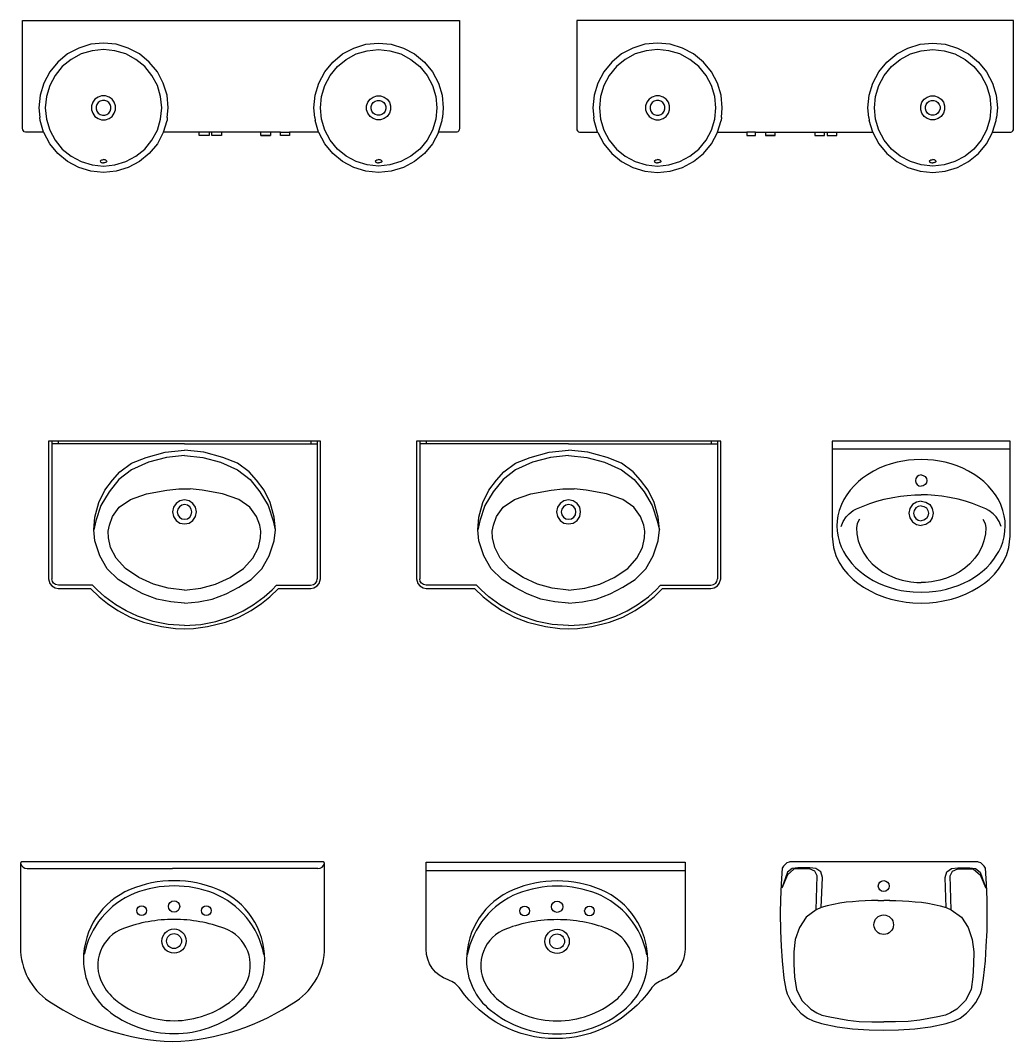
# Model space of a CAD drawing. Header units: millimetres. Extents: x 5135 to 18817, y 4023 to 17584.
# Drawn here: x 15540 to 18609, y 7918 to 11073 of the extents above; entities that cross this region are included whole.
import ezdxf

# ---------------------------------------------------------------- set-up
doc = ezdxf.new("R2010")
doc.units = ezdxf.units.MM
doc.layers.add('cad-block.com', color=250, linetype='Continuous')

# ---------------------------------------------------------------- blocks, each defined once
blk = doc.blocks.new('washbasin 71_top_cad-block.com')
at = {"color": 0}
for p, q in [((-501.5, -85.2), (-536.1, -103.7)), ((-464, -73.8), (-501.5, -85.2)), ((-460.1, -93.5), (-493.9, -103.7)), ((-425, -70), (-464, -73.8)), ((-425, -90), (-460.1, -93.5)), ((-386, -73.8), (-425, -70)), ((-389.9, -93.5), (-425, -90)), ((-356.1, -103.7), (-389.9, -93.5)), ((-348.5, -85.2), (-386, -73.8)), ((-313.9, -103.7), (-348.5, -85.2)), ((313.9, -103.7), (348.5, -85.2)), ((348.5, -85.2), (386, -73.8)), ((356.1, -103.7), (389.9, -93.5)), ((386, -73.8), (425, -70)), ((389.9, -93.5), (425, -90)), ((425, -70), (464, -73.8)), ((425, -90), (460.1, -93.5)), ((460.1, -93.5), (493.9, -103.7)), ((464, -73.8), (501.5, -85.2)), ((501.5, -85.2), (536.1, -103.7)), ((-536.1, -103.7), (-566.4, -128.6)), ((-525, -120.3), (-552.3, -142.7)), ((-493.9, -103.7), (-525, -120.3)), ((-325, -120.3), (-356.1, -103.7)), ((-297.7, -142.7), (-325, -120.3)), ((-283.6, -128.6), (-313.9, -103.7)), ((283.6, -128.6), (313.9, -103.7)), ((297.7, -142.7), (325, -120.3)), ((325, -120.3), (356.1, -103.7)), ((493.9, -103.7), (525, -120.3)), ((525, -120.3), (552.3, -142.7)), ((536.1, -103.7), (566.4, -128.6)), ((-566.4, -128.6), (-591.3, -158.9)), ((-552.3, -142.7), (-574.7, -170)), ((-275.3, -170), (-297.7, -142.7)), ((-258.7, -158.9), (-283.6, -128.6)), ((258.7, -158.9), (283.6, -128.6)), ((275.3, -170), (297.7, -142.7)), ((552.3, -142.7), (574.7, -170)), ((566.4, -128.6), (591.3, -158.9)), ((-591.3, -158.9), (-609.8, -193.5)), ((-574.7, -170), (-591.3, -201.1)), ((-258.7, -201.1), (-275.3, -170)), ((-240.2, -193.5), (-258.7, -158.9)), ((240.2, -193.5), (258.7, -158.9)), ((258.7, -201.1), (275.3, -170)), ((574.7, -170), (591.3, -201.1)), ((591.3, -158.9), (609.8, -193.5)), ((-609.8, -193.5), (-621.2, -231)), ((-591.3, -201.1), (-601.5, -234.9)), ((-248.5, -234.9), (-258.7, -201.1)), ((-228.8, -231), (-240.2, -193.5)), ((228.8, -231), (240.2, -193.5)), ((248.5, -234.9), (258.7, -201.1)), ((591.3, -201.1), (601.5, -234.9)), ((609.8, -193.5), (621.2, -231)), ((-621.2, -231), (-625, -270)), ((-601.5, -234.9), (-605, -270)), ((-451.5, -243.5), (-458.4, -253)), ((-442, -236.6), (-451.5, -243.5)), ((-430.9, -233), (-442, -236.6)), ((-435.4, -249.5), (-441.3, -253.7)), ((-428.6, -247.3), (-435.4, -249.5)), ((-419.1, -233), (-430.9, -233)), ((-421.4, -247.3), (-428.6, -247.3)), ((-414.6, -249.5), (-421.4, -247.3)), ((-408, -236.6), (-419.1, -233)), ((-408.7, -253.7), (-414.6, -249.5)), ((-398.5, -243.5), (-408, -236.6)), ((-391.6, -253), (-398.5, -243.5)), ((-245, -270), (-248.5, -234.9)), ((-225, -270), (-228.8, -231)), ((225, -270), (228.8, -231)), ((245, -270), (248.5, -234.9)), ((391.6, -253), (398.5, -243.5)), ((398.5, -243.5), (408, -236.6)), ((408, -236.6), (419.1, -233)), ((408.7, -253.7), (414.6, -249.5)), ((414.6, -249.5), (421.4, -247.3)), ((419.1, -233), (430.9, -233)), ((421.4, -247.3), (428.6, -247.3)), ((428.6, -247.3), (435.4, -249.5)), ((430.9, -233), (442, -236.6)), ((435.4, -249.5), (441.3, -253.7)), ((442, -236.6), (451.5, -243.5)), ((451.5, -243.5), (458.4, -253)), ((601.5, -234.9), (605, -270)), ((621.2, -231), (625, -270)), ((-625, -270), (-622, -300)), ((-605, -270), (-601.5, -305.1)), ((-458.4, -253), (-462, -264.1)), ((-462, -264.1), (-462, -275.9)), ((-462, -275.9), (-458.4, -287)), ((-445.5, -259.6), (-447.7, -266.4)), ((-447.7, -266.4), (-447.7, -273.6)), ((-447.7, -273.6), (-445.5, -280.4)), ((-441.3, -253.7), (-445.5, -259.6)), ((-445.5, -280.4), (-441.3, -286.3)), ((-404.5, -259.6), (-408.7, -253.7)), ((-408.7, -286.3), (-404.5, -280.4)), ((-402.3, -266.4), (-404.5, -259.6)), ((-404.5, -280.4), (-402.3, -273.6)), ((-402.3, -273.6), (-402.3, -266.4)), ((-388, -264.1), (-391.6, -253)), ((-391.6, -287), (-388, -275.9)), ((-388, -275.9), (-388, -264.1)), ((-248.5, -305.1), (-245, -270)), ((-228, -300), (-225, -270)), ((228, -300), (225, -270)), ((248.5, -305.1), (245, -270)), ((388, -264.1), (391.6, -253)), ((388, -275.9), (388, -264.1)), ((391.6, -287), (388, -275.9)), ((402.3, -266.4), (404.5, -259.6)), ((402.3, -273.6), (402.3, -266.4)), ((404.5, -280.4), (402.3, -273.6)), ((404.5, -259.6), (408.7, -253.7)), ((408.7, -286.3), (404.5, -280.4)), ((441.3, -253.7), (445.5, -259.6)), ((445.5, -280.4), (441.3, -286.3)), ((445.5, -259.6), (447.7, -266.4)), ((447.7, -273.6), (445.5, -280.4)), ((447.7, -266.4), (447.7, -273.6)), ((458.4, -253), (462, -264.1)), ((462, -275.9), (458.4, -287)), ((462, -264.1), (462, -275.9)), ((605, -270), (601.5, -305.1)), ((625, -270), (622, -300)), ((-621.2, -309), (-622, -300)), ((-610.2, -345), (-621.2, -309)), ((-601.5, -305.1), (-591.3, -338.9)), ((-458.4, -287), (-451.5, -296.5)), ((-451.5, -296.5), (-442, -303.4)), ((-442, -303.4), (-430.9, -307)), ((-441.3, -286.3), (-435.4, -290.5)), ((-435.4, -290.5), (-428.6, -292.7)), ((-430.9, -307), (-419.1, -307)), ((-428.6, -292.7), (-421.4, -292.7)), ((-421.4, -292.7), (-414.6, -290.5)), ((-419.1, -307), (-408, -303.4)), ((-414.6, -290.5), (-408.7, -286.3)), ((-408, -303.4), (-398.5, -296.5)), ((-398.5, -296.5), (-391.6, -287)), ((-258.7, -338.9), (-248.5, -305.1)), ((-239.8, -345), (-228.8, -309)), ((-228, -300), (-228.8, -309)), ((228, -300), (228.8, -309)), ((239.8, -345), (228.8, -309)), ((258.7, -338.9), (248.5, -305.1)), ((398.5, -296.5), (391.6, -287)), ((408, -303.4), (398.5, -296.5)), ((419.1, -307), (408, -303.4)), ((414.6, -290.5), (408.7, -286.3)), ((421.4, -292.7), (414.6, -290.5)), ((430.9, -307), (419.1, -307)), ((428.6, -292.7), (421.4, -292.7)), ((435.4, -290.5), (428.6, -292.7)), ((442, -303.4), (430.9, -307)), ((441.3, -286.3), (435.4, -290.5)), ((451.5, -296.5), (442, -303.4)), ((458.4, -287), (451.5, -296.5)), ((601.5, -305.1), (591.3, -338.9)), ((610.2, -345), (621.2, -309)), ((621.2, -309), (622, -300)), ((-591.3, -338.9), (-574.7, -370)), ((-275.3, -370), (-258.7, -338.9)), ((-99, -345), (-129, -345)), ((-60.4, -345), (-90.4, -345)), ((91.4, -345), (61.4, -345)), ((122.2, -345), (149.7, -345)), ((275.3, -370), (258.7, -338.9)), ((591.3, -338.9), (574.7, -370)), ((-574.7, -370), (-552.3, -397.3)), ((-297.7, -397.3), (-275.3, -370)), ((61.4, -356), (91.4, -356)), ((297.7, -397.3), (275.3, -370)), ((574.7, -370), (552.3, -397.3)), ((-552.3, -397.3), (-525, -419.7)), ((-325, -419.7), (-297.7, -397.3)), ((325, -419.7), (297.7, -397.3)), ((552.3, -397.3), (525, -419.7)), ((-525, -419.7), (-493.9, -436.3)), ((-493.9, -436.3), (-460.1, -446.5)), ((-435, -435), (-434.6, -433.5)), ((-435, -435), (-434.6, -436.5)), ((-434.6, -433.5), (-433.5, -432.4)), ((-434.6, -436.5), (-433.5, -437.6)), ((-433.5, -432.4), (-432, -431.5)), ((-433.5, -437.6), (-432, -438.5)), ((-432, -431.5), (-430.3, -430.8)), ((-432, -438.5), (-430.3, -439.2)), ((-430.3, -430.8), (-428.1, -430.2)), ((-430.3, -439.2), (-428.1, -439.8)), ((-428.1, -430.2), (-425, -430)), ((-428.1, -439.8), (-425, -440)), ((-421.9, -430.2), (-425, -430)), ((-421.9, -439.8), (-425, -440)), ((-419.7, -430.8), (-421.9, -430.2)), ((-419.7, -439.2), (-421.9, -439.8)), ((-418, -431.5), (-419.7, -430.8)), ((-418, -438.5), (-419.7, -439.2)), ((-416.5, -432.4), (-418, -431.5)), ((-416.5, -437.6), (-418, -438.5)), ((-415.4, -433.5), (-416.5, -432.4)), ((-415.4, -436.5), (-416.5, -437.6)), ((-415, -435), (-415.4, -433.5)), ((-415, -435), (-415.4, -436.5)), ((-389.9, -446.5), (-356.1, -436.3)), ((-356.1, -436.3), (-325, -419.7)), ((356.1, -436.3), (325, -419.7)), ((389.9, -446.5), (356.1, -436.3)), ((415, -435), (415.4, -433.5)), ((415, -435), (415.4, -436.5)), ((415.4, -433.5), (416.5, -432.4)), ((415.4, -436.5), (416.5, -437.6)), ((416.5, -432.4), (418, -431.5)), ((416.5, -437.6), (418, -438.5)), ((418, -431.5), (419.7, -430.8)), ((418, -438.5), (419.7, -439.2)), ((419.7, -430.8), (421.9, -430.2)), ((419.7, -439.2), (421.9, -439.8)), ((421.9, -430.2), (425, -430)), ((421.9, -439.8), (425, -440)), ((428.1, -430.2), (425, -430)), ((428.1, -439.8), (425, -440)), ((430.3, -430.8), (428.1, -430.2)), ((430.3, -439.2), (428.1, -439.8)), ((432, -431.5), (430.3, -430.8)), ((432, -438.5), (430.3, -439.2)), ((433.5, -432.4), (432, -431.5)), ((433.5, -437.6), (432, -438.5)), ((434.6, -433.5), (433.5, -432.4)), ((434.6, -436.5), (433.5, -437.6)), ((435, -435), (434.6, -433.5)), ((435, -435), (434.6, -436.5)), ((493.9, -436.3), (460.1, -446.5)), ((525, -419.7), (493.9, -436.3)), ((-460.1, -446.5), (-425, -450)), ((-425, -450), (-389.9, -446.5)), ((425, -450), (389.9, -446.5)), ((460.1, -446.5), (425, -450))]:
    blk.add_line(p, q, dxfattribs=at)
blk.add_lwpolyline([(122.2, -356), (122.2, -345), (91.4, -345), (91.4, -356), (61.4, -356), (61.4, -345), (-60.4, -345), (-60.4, -356), (-90.4, -356), (-90.4, -345), (-99, -345), (-99, -356), (-129, -356), (-129, -345), (-239.8, -345), (-240.2, -346.5), (-258.7, -381.1), (-283.6, -411.4), (-313.9, -436.3), (-348.5, -454.8), (-386, -466.2), (-425, -470), (-464, -466.2), (-501.5, -454.8), (-536.1, -436.3), (-566.4, -411.4), (-591.3, -381.1), (-609.8, -346.5), (-610.2, -345), (-666.4, -345), (-669.7, -344.1), (-672.5, -341.5), (-674.4, -337.6), (-675, -333), (-675, 0), (0, 0), (675, 0), (675, -333), (674.4, -337.6), (672.5, -341.5), (669.7, -344.1), (666.4, -345), (610.2, -345), (609.8, -346.5), (591.3, -381.1), (566.4, -411.4), (536.1, -436.3), (501.5, -454.8), (464, -466.2), (425, -470), (386, -466.2), (348.5, -454.8), (313.9, -436.3), (283.6, -411.4), (258.7, -381.1), (240.2, -346.5), (239.8, -345), (149.7, -345), (149.7, -356)], close=True, dxfattribs=at)
blk = doc.blocks.new('washbasin 72_top_cad-block.com')
at = {"color": 0}
for p, q in [((-501.5, -85.2), (-536.1, -103.7)), ((-464, -73.8), (-501.5, -85.2)), ((-460.1, -93.5), (-493.9, -103.7)), ((-425, -70), (-464, -73.8)), ((-425, -90), (-460.1, -93.5)), ((-386, -73.8), (-425, -70)), ((-389.9, -93.5), (-425, -90)), ((-356.1, -103.7), (-389.9, -93.5)), ((-348.5, -85.2), (-386, -73.8)), ((-313.9, -103.7), (-348.5, -85.2)), ((313.9, -103.7), (348.5, -85.2)), ((348.5, -85.2), (386, -73.8)), ((356.1, -103.7), (389.9, -93.5)), ((386, -73.8), (425, -70)), ((389.9, -93.5), (425, -90)), ((425, -70), (464, -73.8)), ((425, -90), (460.1, -93.5)), ((460.1, -93.5), (493.9, -103.7)), ((464, -73.8), (501.5, -85.2)), ((501.5, -85.2), (536.1, -103.7)), ((-536.1, -103.7), (-566.4, -128.6)), ((-525, -120.3), (-552.3, -142.7)), ((-493.9, -103.7), (-525, -120.3)), ((-325, -120.3), (-356.1, -103.7)), ((-297.7, -142.7), (-325, -120.3)), ((-283.6, -128.6), (-313.9, -103.7)), ((283.6, -128.6), (313.9, -103.7)), ((297.7, -142.7), (325, -120.3)), ((325, -120.3), (356.1, -103.7)), ((493.9, -103.7), (525, -120.3)), ((525, -120.3), (552.3, -142.7)), ((536.1, -103.7), (566.4, -128.6)), ((-566.4, -128.6), (-591.3, -158.9)), ((-552.3, -142.7), (-574.7, -170)), ((-275.3, -170), (-297.7, -142.7)), ((-258.7, -158.9), (-283.6, -128.6)), ((258.7, -158.9), (283.6, -128.6)), ((275.3, -170), (297.7, -142.7)), ((552.3, -142.7), (574.7, -170)), ((566.4, -128.6), (591.3, -158.9)), ((-591.3, -158.9), (-609.8, -193.5)), ((-574.7, -170), (-591.3, -201.1)), ((-258.7, -201.1), (-275.3, -170)), ((-240.2, -193.5), (-258.7, -158.9)), ((240.2, -193.5), (258.7, -158.9)), ((258.7, -201.1), (275.3, -170)), ((574.7, -170), (591.3, -201.1)), ((591.3, -158.9), (609.8, -193.5)), ((-609.8, -193.5), (-621.2, -231)), ((-591.3, -201.1), (-601.5, -234.9)), ((-248.5, -234.9), (-258.7, -201.1)), ((-228.8, -231), (-240.2, -193.5)), ((228.8, -231), (240.2, -193.5)), ((248.5, -234.9), (258.7, -201.1)), ((591.3, -201.1), (601.5, -234.9)), ((609.8, -193.5), (621.2, -231)), ((-621.2, -231), (-625, -270)), ((-601.5, -234.9), (-605, -270)), ((-451.5, -243.5), (-458.4, -253)), ((-442, -236.6), (-451.5, -243.5)), ((-430.9, -233), (-442, -236.6)), ((-435.4, -249.5), (-441.3, -253.7)), ((-428.6, -247.3), (-435.4, -249.5)), ((-419.1, -233), (-430.9, -233)), ((-421.4, -247.3), (-428.6, -247.3)), ((-414.6, -249.5), (-421.4, -247.3)), ((-408, -236.6), (-419.1, -233)), ((-408.7, -253.7), (-414.6, -249.5)), ((-398.5, -243.5), (-408, -236.6)), ((-391.6, -253), (-398.5, -243.5)), ((-245, -270), (-248.5, -234.9)), ((-225, -270), (-228.8, -231)), ((225, -270), (228.8, -231)), ((245, -270), (248.5, -234.9)), ((391.6, -253), (398.5, -243.5)), ((398.5, -243.5), (408, -236.6)), ((408, -236.6), (419.1, -233)), ((408.7, -253.7), (414.6, -249.5)), ((414.6, -249.5), (421.4, -247.3)), ((419.1, -233), (430.9, -233)), ((421.4, -247.3), (428.6, -247.3)), ((428.6, -247.3), (435.4, -249.5)), ((430.9, -233), (442, -236.6)), ((435.4, -249.5), (441.3, -253.7)), ((442, -236.6), (451.5, -243.5)), ((451.5, -243.5), (458.4, -253)), ((601.5, -234.9), (605, -270)), ((621.2, -231), (625, -270)), ((-625, -270), (-622, -300)), ((-605, -270), (-601.5, -305.1)), ((-458.4, -253), (-462, -264.1)), ((-462, -264.1), (-462, -275.9)), ((-462, -275.9), (-458.4, -287)), ((-445.5, -259.6), (-447.7, -266.4)), ((-447.7, -266.4), (-447.7, -273.6)), ((-447.7, -273.6), (-445.5, -280.4)), ((-441.3, -253.7), (-445.5, -259.6)), ((-445.5, -280.4), (-441.3, -286.3)), ((-404.5, -259.6), (-408.7, -253.7)), ((-408.7, -286.3), (-404.5, -280.4)), ((-402.3, -266.4), (-404.5, -259.6)), ((-404.5, -280.4), (-402.3, -273.6)), ((-402.3, -273.6), (-402.3, -266.4)), ((-388, -264.1), (-391.6, -253)), ((-391.6, -287), (-388, -275.9)), ((-388, -275.9), (-388, -264.1)), ((-248.5, -305.1), (-245, -270)), ((-228, -300), (-225, -270)), ((228, -300), (225, -270)), ((248.5, -305.1), (245, -270)), ((388, -264.1), (391.6, -253)), ((388, -275.9), (388, -264.1)), ((391.6, -287), (388, -275.9)), ((402.3, -266.4), (404.5, -259.6)), ((402.3, -273.6), (402.3, -266.4)), ((404.5, -280.4), (402.3, -273.6)), ((404.5, -259.6), (408.7, -253.7)), ((408.7, -286.3), (404.5, -280.4)), ((441.3, -253.7), (445.5, -259.6)), ((445.5, -280.4), (441.3, -286.3)), ((445.5, -259.6), (447.7, -266.4)), ((447.7, -273.6), (445.5, -280.4)), ((447.7, -266.4), (447.7, -273.6)), ((458.4, -253), (462, -264.1)), ((462, -275.9), (458.4, -287)), ((462, -264.1), (462, -275.9)), ((605, -270), (601.5, -305.1)), ((625, -270), (622, -300)), ((-621.2, -309), (-622, -300)), ((-610.2, -345), (-621.2, -309)), ((-601.5, -305.1), (-591.3, -338.9)), ((-458.4, -287), (-451.5, -296.5)), ((-451.5, -296.5), (-442, -303.4)), ((-442, -303.4), (-430.9, -307)), ((-441.3, -286.3), (-435.4, -290.5)), ((-435.4, -290.5), (-428.6, -292.7)), ((-430.9, -307), (-419.1, -307)), ((-428.6, -292.7), (-421.4, -292.7)), ((-421.4, -292.7), (-414.6, -290.5)), ((-419.1, -307), (-408, -303.4)), ((-414.6, -290.5), (-408.7, -286.3)), ((-408, -303.4), (-398.5, -296.5)), ((-398.5, -296.5), (-391.6, -287)), ((-258.7, -338.9), (-248.5, -305.1)), ((-239.8, -345), (-228.8, -309)), ((-228, -300), (-228.8, -309)), ((228, -300), (228.8, -309)), ((239.8, -345), (228.8, -309)), ((258.7, -338.9), (248.5, -305.1)), ((398.5, -296.5), (391.6, -287)), ((408, -303.4), (398.5, -296.5)), ((419.1, -307), (408, -303.4)), ((414.6, -290.5), (408.7, -286.3)), ((421.4, -292.7), (414.6, -290.5)), ((430.9, -307), (419.1, -307)), ((428.6, -292.7), (421.4, -292.7)), ((435.4, -290.5), (428.6, -292.7)), ((442, -303.4), (430.9, -307)), ((441.3, -286.3), (435.4, -290.5)), ((451.5, -296.5), (442, -303.4)), ((458.4, -287), (451.5, -296.5)), ((601.5, -305.1), (591.3, -338.9)), ((610.2, -345), (621.2, -309)), ((621.2, -309), (622, -300)), ((-591.3, -338.9), (-574.7, -370)), ((-275.3, -370), (-258.7, -338.9)), ((-122.2, -345), (-149.7, -345)), ((-91.4, -345), (-61.4, -345)), ((60.4, -345), (90.4, -345)), ((99, -345), (129, -345)), ((275.3, -370), (258.7, -338.9)), ((591.3, -338.9), (574.7, -370)), ((-574.7, -370), (-552.3, -397.3)), ((-297.7, -397.3), (-275.3, -370)), ((-61.4, -356), (-91.4, -356)), ((297.7, -397.3), (275.3, -370)), ((574.7, -370), (552.3, -397.3)), ((-552.3, -397.3), (-525, -419.7)), ((-325, -419.7), (-297.7, -397.3)), ((325, -419.7), (297.7, -397.3)), ((552.3, -397.3), (525, -419.7)), ((-525, -419.7), (-493.9, -436.3)), ((-493.9, -436.3), (-460.1, -446.5)), ((-435, -435), (-434.6, -433.5)), ((-435, -435), (-434.6, -436.5)), ((-434.6, -433.5), (-433.5, -432.4)), ((-434.6, -436.5), (-433.5, -437.6)), ((-433.5, -432.4), (-432, -431.5)), ((-433.5, -437.6), (-432, -438.5)), ((-432, -431.5), (-430.3, -430.8)), ((-432, -438.5), (-430.3, -439.2)), ((-430.3, -430.8), (-428.1, -430.2)), ((-430.3, -439.2), (-428.1, -439.8)), ((-428.1, -430.2), (-425, -430)), ((-428.1, -439.8), (-425, -440)), ((-421.9, -430.2), (-425, -430)), ((-421.9, -439.8), (-425, -440)), ((-419.7, -430.8), (-421.9, -430.2)), ((-419.7, -439.2), (-421.9, -439.8)), ((-418, -431.5), (-419.7, -430.8)), ((-418, -438.5), (-419.7, -439.2)), ((-416.5, -432.4), (-418, -431.5)), ((-416.5, -437.6), (-418, -438.5)), ((-415.4, -433.5), (-416.5, -432.4)), ((-415.4, -436.5), (-416.5, -437.6)), ((-415, -435), (-415.4, -433.5)), ((-415, -435), (-415.4, -436.5)), ((-389.9, -446.5), (-356.1, -436.3)), ((-356.1, -436.3), (-325, -419.7)), ((356.1, -436.3), (325, -419.7)), ((389.9, -446.5), (356.1, -436.3)), ((415, -435), (415.4, -433.5)), ((415, -435), (415.4, -436.5)), ((415.4, -433.5), (416.5, -432.4)), ((415.4, -436.5), (416.5, -437.6)), ((416.5, -432.4), (418, -431.5)), ((416.5, -437.6), (418, -438.5)), ((418, -431.5), (419.7, -430.8)), ((418, -438.5), (419.7, -439.2)), ((419.7, -430.8), (421.9, -430.2)), ((419.7, -439.2), (421.9, -439.8)), ((421.9, -430.2), (425, -430)), ((421.9, -439.8), (425, -440)), ((428.1, -430.2), (425, -430)), ((428.1, -439.8), (425, -440)), ((430.3, -430.8), (428.1, -430.2)), ((430.3, -439.2), (428.1, -439.8)), ((432, -431.5), (430.3, -430.8)), ((432, -438.5), (430.3, -439.2)), ((433.5, -432.4), (432, -431.5)), ((433.5, -437.6), (432, -438.5)), ((434.6, -433.5), (433.5, -432.4)), ((434.6, -436.5), (433.5, -437.6)), ((435, -435), (434.6, -433.5)), ((435, -435), (434.6, -436.5)), ((493.9, -436.3), (460.1, -446.5)), ((525, -419.7), (493.9, -436.3)), ((-460.1, -446.5), (-425, -450)), ((-425, -450), (-389.9, -446.5)), ((425, -450), (389.9, -446.5)), ((460.1, -446.5), (425, -450))]:
    blk.add_line(p, q, dxfattribs=at)
blk.add_lwpolyline([(-122.2, -356), (-122.2, -345), (-91.4, -345), (-91.4, -356), (-61.4, -356), (-61.4, -345), (60.4, -345), (60.4, -356), (90.4, -356), (90.4, -345), (99, -345), (99, -356), (129, -356), (129, -345), (239.8, -345), (240.2, -346.5), (258.7, -381.1), (283.6, -411.4), (313.9, -436.3), (348.5, -454.8), (386, -466.2), (425, -470), (464, -466.2), (501.5, -454.8), (536.1, -436.3), (566.4, -411.4), (591.3, -381.1), (609.8, -346.5), (610.2, -345), (666.4, -345), (669.7, -344.1), (672.5, -341.5), (674.4, -337.6), (675, -333), (675, 0), (0, 0), (-675, 0), (-675, -333), (-674.4, -337.6), (-672.5, -341.5), (-669.7, -344.1), (-666.4, -345), (-610.2, -345), (-609.8, -346.5), (-591.3, -381.1), (-566.4, -411.4), (-536.1, -436.3), (-501.5, -454.8), (-464, -466.2), (-425, -470), (-386, -466.2), (-348.5, -454.8), (-313.9, -436.3), (-283.6, -411.4), (-258.7, -381.1), (-240.2, -346.5), (-239.8, -345), (-149.7, -345), (-149.7, -356)], close=True, dxfattribs=at)
blk = doc.blocks.new('washbasin 82_top_cad-block.com')
at = {"color": 0}
for p, q in [((-410, 0.1), (-410, -425.5)), ((-390.1, 0), (-390.1, -8.4)), ((390.1, 0), (390.1, -8.4)), ((410, 0.1), (410, -425.5)), ((0, -8.4), (-410, -8.4)), ((-59.9, -33.7), (0, -27.7)), ((0, -8.4), (410, -8.4)), ((59.9, -33.7), (0, -27.7)), ((-163.6, -68), (-118.9, -49.9)), ((-118.9, -49.9), (-59.9, -33.7)), ((-56.1, -50.8), (-111.3, -65.1)), ((0, -43.7), (-56.1, -50.8)), ((0, -43.7), (56.1, -50.8)), ((56.1, -50.8), (111.3, -65.1)), ((118.9, -49.9), (59.9, -33.7)), ((163.6, -68), (118.9, -49.9)), ((-163.6, -88), (-202.6, -118.5)), ((-199.8, -94.7), (-163.6, -68)), ((-111.3, -65.1), (-163.6, -88)), ((111.3, -65.1), (163.6, -88)), ((199.8, -94.7), (163.6, -68)), ((163.6, -88), (202.6, -118.5)), ((-246.4, -150.9), (-222.6, -120.4)), ((-202.6, -118.5), (-233.1, -156.6)), ((-222.6, -120.4), (-199.8, -94.7)), ((222.6, -120.4), (199.8, -94.7)), ((202.6, -118.5), (233.1, -156.6)), ((246.4, -150.9), (222.6, -120.4)), ((-264.5, -189.9), (-246.4, -150.9)), ((-233.1, -156.6), (-258.8, -198.5)), ((-117, -162.3), (-54.2, -150.9)), ((-54.2, -150.9), (-17.8, -147.3)), ((-17.8, -147.3), (17.8, -147.3)), ((54.2, -150.9), (17.8, -147.3)), ((117, -162.3), (54.2, -150.9)), ((233.1, -156.6), (258.8, -198.5)), ((264.5, -189.9), (246.4, -150.9)), ((-202, -204.2), (-167.4, -180.4)), ((-167.4, -180.4), (-117, -162.3)), ((-14.2, -184.2), (-26.2, -192.2)), ((0, -181.4), (-14.2, -184.2)), ((14.2, -184.2), (0, -181.4)), ((26.2, -192.2), (14.2, -184.2)), ((167.4, -180.4), (117, -162.3)), ((202, -204.2), (167.4, -180.4)), ((-276.9, -234.7), (-264.5, -189.9)), ((-258.8, -198.5), (-274, -246.1)), ((-222.5, -232.9), (-202, -204.2)), ((-34.3, -204.3), (-37.1, -218.5)), ((-37.1, -218.5), (-34.3, -232.7)), ((-26.2, -192.2), (-34.3, -204.3)), ((-20.9, -209.8), (-22.6, -218.5)), ((-22.6, -218.5), (-20.9, -227.1)), ((-16, -202.5), (-20.9, -209.8)), ((-8.7, -197.6), (-16, -202.5)), ((0, -195.8), (-8.7, -197.6)), ((8.7, -197.6), (0, -195.8)), ((16, -202.5), (8.7, -197.6)), ((20.9, -209.8), (16, -202.5)), ((22.6, -218.5), (20.9, -209.8)), ((20.9, -227.1), (22.6, -218.5)), ((34.3, -204.3), (26.2, -192.2)), ((37.1, -218.5), (34.3, -204.3)), ((34.3, -232.7), (37.1, -218.5)), ((222.5, -232.9), (202, -204.2)), ((258.8, -198.5), (274, -246.1)), ((276.9, -234.7), (264.5, -189.9)), ((-280.7, -273.7), (-276.9, -234.7)), ((-274, -246.1), (-280.6, -273.9)), ((-232.3, -259.4), (-222.5, -232.9)), ((-34.3, -232.7), (-26.2, -244.7)), ((-26.2, -244.7), (-14.2, -252.8)), ((-20.9, -227.1), (-16, -234.5)), ((-16, -234.5), (-8.7, -239.4)), ((-8.7, -239.4), (0, -241.1)), ((0, -241.1), (8.7, -239.4)), ((8.7, -239.4), (16, -234.5)), ((14.2, -252.8), (26.2, -244.7)), ((16, -234.5), (20.9, -227.1)), ((26.2, -244.7), (34.3, -232.7)), ((232.3, -259.4), (222.5, -232.9)), ((274, -246.1), (280.6, -273.9)), ((280.7, -273.7), (276.9, -234.7)), ((-276.9, -308), (-280.7, -273.7)), ((-235.7, -277.5), (-232.3, -259.4)), ((-235, -298.2), (-235.7, -277.5)), ((-14.2, -252.8), (0, -255.6)), ((0, -255.6), (14.2, -252.8)), ((235.7, -277.5), (232.3, -259.4)), ((235, -298.2), (235.7, -277.5)), ((276.9, -308), (280.7, -273.7)), ((-261.6, -354.7), (-276.9, -308)), ((-228.3, -328), (-235, -298.2)), ((228.3, -328), (235, -298.2)), ((261.6, -354.7), (276.9, -308)), ((-211.2, -361.4), (-228.3, -328)), ((211.2, -361.4), (228.3, -328)), ((-238.8, -394.7), (-261.6, -354.7)), ((-182.7, -393.8), (-211.2, -361.4)), ((182.7, -393.8), (211.2, -361.4)), ((238.8, -394.7), (261.6, -354.7)), ((-205.5, -427.1), (-238.8, -394.7)), ((-140.8, -421.4), (-182.7, -393.8)), ((140.8, -421.4), (182.7, -393.8)), ((205.5, -427.1), (238.8, -394.7)), ((-408.4, -433.2), (-410, -425.5)), ((-404.7, -438.5), (-408.4, -433.2)), ((-398.2, -443.1), (-404.7, -438.5)), ((-167.4, -450.9), (-205.5, -427.1)), ((-96.1, -441.4), (-140.8, -421.4)), ((-50.4, -453.8), (-96.1, -441.4)), ((50.4, -453.8), (96.1, -441.4)), ((96.1, -441.4), (140.8, -421.4)), ((167.4, -450.9), (205.5, -427.1)), ((398.2, -443.1), (404.7, -438.5)), ((404.7, -438.5), (408.4, -433.2)), ((408.4, -433.2), (410, -425.5)), ((-389.7, -444.8), (-398.2, -443.1)), ((-284.1, -444.8), (-389.7, -444.8)), ((-270.4, -459.2), (-284.1, -444.8)), ((-246.6, -481), (-270.4, -459.2)), ((-128.4, -471.9), (-167.4, -450.9)), ((-85.6, -488.1), (-128.4, -471.9)), ((0, -460.2), (-50.4, -453.8)), ((0, -460.2), (50.4, -453.8)), ((85.6, -488.1), (128.4, -471.9)), ((128.4, -471.9), (167.4, -450.9)), ((246.6, -481), (270.4, -459.2)), ((270.4, -459.2), (284.1, -444.8)), ((284.1, -444.8), (389.7, -444.8)), ((389.7, -444.8), (398.2, -443.1)), ((-212.1, -505.5), (-246.6, -481)), ((-42.8, -496.6), (-85.6, -488.1)), ((0, -500.2), (-42.8, -496.6)), ((0, -500.2), (42.8, -496.6)), ((42.8, -496.6), (85.6, -488.1)), ((212.1, -505.5), (246.6, -481)), ((-180.8, -524.6), (-212.1, -505.5)), ((-145.8, -541), (-180.8, -524.6)), ((145.8, -541), (180.8, -524.6)), ((180.8, -524.6), (212.1, -505.5)), ((-97, -557.5), (-145.8, -541)), ((-50.8, -566), (-97, -557.5)), ((0, -569.7), (-50.8, -566)), ((0, -569.7), (50.8, -566)), ((50.8, -566), (97, -557.5)), ((97, -557.5), (145.8, -541))]:
    blk.add_line(p, q, dxfattribs=at)
blk.add_lwpolyline([(420, -425.4), (420, 0), (-420, 0), (-420, -425.4), (-415.8, -439.4), (-409.8, -447.4), (-399.4, -452.7), (-390, -454.7), (-290.3, -454.7), (-264.1, -481), (-237.5, -501.7), (-206.2, -523), (-167.5, -543.2), (-126.7, -559.1), (-71.5, -572.9), (-27.5, -578.8), (0, -580), (27.5, -578.8), (71.5, -572.9), (126.7, -559.1), (167.5, -543.2), (206.2, -523), (237.5, -501.7), (264.1, -481), (290.3, -454.7), (390, -454.7), (399.4, -452.7), (409.8, -447.4), (415.8, -439.4)], close=True, dxfattribs=at)
blk = doc.blocks.new('washbasin 83_top_cad-block.com')
at = {"color": 0}
for p, q in [((-460, 0.1), (-460, -425.5)), ((-440.1, 0), (-440.1, -8.4)), ((440.1, 0), (440.1, -8.4)), ((460, 0.1), (460, -425.5)), ((0, -8.4), (-460, -8.4)), ((-59.9, -33.7), (0, -27.7)), ((0, -8.4), (460, -8.4)), ((59.9, -33.7), (0, -27.7)), ((-163.6, -68), (-118.9, -49.9)), ((-118.9, -49.9), (-59.9, -33.7)), ((-56.1, -50.8), (-111.3, -65.1)), ((0, -43.7), (-56.1, -50.8)), ((0, -43.7), (56.1, -50.8)), ((56.1, -50.8), (111.3, -65.1)), ((118.9, -49.9), (59.9, -33.7)), ((163.6, -68), (118.9, -49.9)), ((-163.6, -88), (-202.6, -118.5)), ((-199.8, -94.7), (-163.6, -68)), ((-111.3, -65.1), (-163.6, -88)), ((111.3, -65.1), (163.6, -88)), ((199.8, -94.7), (163.6, -68)), ((163.6, -88), (202.6, -118.5)), ((-246.4, -150.9), (-222.6, -120.4)), ((-202.6, -118.5), (-233.1, -156.6)), ((-222.6, -120.4), (-199.8, -94.7)), ((222.6, -120.4), (199.8, -94.7)), ((202.6, -118.5), (233.1, -156.6)), ((246.4, -150.9), (222.6, -120.4)), ((-264.5, -189.9), (-246.4, -150.9)), ((-233.1, -156.6), (-258.8, -198.5)), ((-117, -162.3), (-54.2, -150.9)), ((-54.2, -150.9), (-17.8, -147.3)), ((-17.8, -147.3), (17.8, -147.3)), ((54.2, -150.9), (17.8, -147.3)), ((117, -162.3), (54.2, -150.9)), ((233.1, -156.6), (258.8, -198.5)), ((264.5, -189.9), (246.4, -150.9)), ((-202, -204.2), (-167.4, -180.4)), ((-167.4, -180.4), (-117, -162.3)), ((-14.2, -184.2), (-26.2, -192.2)), ((0, -181.4), (-14.2, -184.2)), ((14.2, -184.2), (0, -181.4)), ((26.2, -192.2), (14.2, -184.2)), ((167.4, -180.4), (117, -162.3)), ((202, -204.2), (167.4, -180.4)), ((-276.9, -234.7), (-264.5, -189.9)), ((-258.8, -198.5), (-274, -246.1)), ((-222.5, -232.9), (-202, -204.2)), ((-34.3, -204.3), (-37.1, -218.5)), ((-37.1, -218.5), (-34.3, -232.7)), ((-26.2, -192.2), (-34.3, -204.3)), ((-20.9, -209.8), (-22.6, -218.5)), ((-22.6, -218.5), (-20.9, -227.1)), ((-16, -202.5), (-20.9, -209.8)), ((-8.7, -197.6), (-16, -202.5)), ((0, -195.8), (-8.7, -197.6)), ((8.7, -197.6), (0, -195.8)), ((16, -202.5), (8.7, -197.6)), ((20.9, -209.8), (16, -202.5)), ((22.6, -218.5), (20.9, -209.8)), ((20.9, -227.1), (22.6, -218.5)), ((34.3, -204.3), (26.2, -192.2)), ((37.1, -218.5), (34.3, -204.3)), ((34.3, -232.7), (37.1, -218.5)), ((222.5, -232.9), (202, -204.2)), ((258.8, -198.5), (274, -246.1)), ((276.9, -234.7), (264.5, -189.9)), ((-280.7, -273.7), (-276.9, -234.7)), ((-274, -246.1), (-280.6, -273.9)), ((-232.3, -259.4), (-222.5, -232.9)), ((-34.3, -232.7), (-26.2, -244.7)), ((-26.2, -244.7), (-14.2, -252.8)), ((-20.9, -227.1), (-16, -234.5)), ((-16, -234.5), (-8.7, -239.4)), ((-8.7, -239.4), (0, -241.1)), ((0, -241.1), (8.7, -239.4)), ((8.7, -239.4), (16, -234.5)), ((14.2, -252.8), (26.2, -244.7)), ((16, -234.5), (20.9, -227.1)), ((26.2, -244.7), (34.3, -232.7)), ((232.3, -259.4), (222.5, -232.9)), ((274, -246.1), (280.6, -273.9)), ((280.7, -273.7), (276.9, -234.7)), ((-276.9, -308), (-280.7, -273.7)), ((-235.7, -277.5), (-232.3, -259.4)), ((-235, -298.2), (-235.7, -277.5)), ((-14.2, -252.8), (0, -255.6)), ((0, -255.6), (14.2, -252.8)), ((235.7, -277.5), (232.3, -259.4)), ((235, -298.2), (235.7, -277.5)), ((276.9, -308), (280.7, -273.7)), ((-261.6, -354.7), (-276.9, -308)), ((-228.3, -328), (-235, -298.2)), ((228.3, -328), (235, -298.2)), ((261.6, -354.7), (276.9, -308)), ((-211.2, -361.4), (-228.3, -328)), ((211.2, -361.4), (228.3, -328)), ((-238.8, -394.7), (-261.6, -354.7)), ((-182.7, -393.8), (-211.2, -361.4)), ((182.7, -393.8), (211.2, -361.4)), ((238.8, -394.7), (261.6, -354.7)), ((-205.5, -427.1), (-238.8, -394.7)), ((-140.8, -421.4), (-182.7, -393.8)), ((140.8, -421.4), (182.7, -393.8)), ((205.5, -427.1), (238.8, -394.7)), ((-458.4, -433.2), (-460, -425.5)), ((-454.7, -438.5), (-458.4, -433.2)), ((-448.2, -443.1), (-454.7, -438.5)), ((-167.4, -450.9), (-205.5, -427.1)), ((-96.1, -441.4), (-140.8, -421.4)), ((-50.4, -453.8), (-96.1, -441.4)), ((50.4, -453.8), (96.1, -441.4)), ((96.1, -441.4), (140.8, -421.4)), ((167.4, -450.9), (205.5, -427.1)), ((448.2, -443.1), (454.7, -438.5)), ((454.7, -438.5), (458.4, -433.2)), ((458.4, -433.2), (460, -425.5)), ((-439.7, -444.8), (-448.2, -443.1)), ((-284.1, -444.8), (-439.7, -444.8)), ((-270.4, -459.2), (-284.1, -444.8)), ((-246.6, -481), (-270.4, -459.2)), ((-128.4, -471.9), (-167.4, -450.9)), ((-85.6, -488.1), (-128.4, -471.9)), ((0, -460.2), (-50.4, -453.8)), ((0, -460.2), (50.4, -453.8)), ((85.6, -488.1), (128.4, -471.9)), ((128.4, -471.9), (167.4, -450.9)), ((246.6, -481), (270.4, -459.2)), ((270.4, -459.2), (284.1, -444.8)), ((284.1, -444.8), (439.7, -444.8)), ((439.7, -444.8), (448.2, -443.1)), ((-212.1, -505.5), (-246.6, -481)), ((-42.8, -496.6), (-85.6, -488.1)), ((0, -500.2), (-42.8, -496.6)), ((0, -500.2), (42.8, -496.6)), ((42.8, -496.6), (85.6, -488.1)), ((212.1, -505.5), (246.6, -481)), ((-180.8, -524.6), (-212.1, -505.5)), ((-145.8, -541), (-180.8, -524.6)), ((145.8, -541), (180.8, -524.6)), ((180.8, -524.6), (212.1, -505.5)), ((-97, -557.5), (-145.8, -541)), ((-50.8, -566), (-97, -557.5)), ((0, -569.7), (-50.8, -566)), ((0, -569.7), (50.8, -566)), ((50.8, -566), (97, -557.5)), ((97, -557.5), (145.8, -541))]:
    blk.add_line(p, q, dxfattribs=at)
blk.add_lwpolyline([(470, -425.4), (470, 0), (-470, 0), (-470, -425.4), (-465.8, -439.4), (-459.8, -447.4), (-449.4, -452.7), (-440, -454.7), (-290.3, -454.7), (-264.1, -481), (-237.5, -501.7), (-206.2, -523), (-167.5, -543.2), (-126.7, -559.1), (-71.5, -572.9), (-27.5, -578.8), (0, -580), (27.5, -578.8), (71.5, -572.9), (126.7, -559.1), (167.5, -543.2), (206.2, -523), (237.5, -501.7), (264.1, -481), (290.3, -454.7), (440, -454.7), (449.4, -452.7), (459.8, -447.4), (465.8, -439.4)], close=True, dxfattribs=at)
blk = doc.blocks.new('washbasin 85_top_cad-block.com')
at = {"color": 0}
for p, q in [((275, -248.7), (275, 0)), ((-275, -23.3), (275, -23.3)), ((-56.9, -61.6), (-74.4, -65.2)), ((-38.7, -58.9), (-56.9, -61.6)), ((-21.2, -57.3), (-38.7, -58.9)), ((0, -56.7), (-21.2, -57.3)), ((21.2, -57.3), (0, -56.7)), ((38.7, -58.9), (21.2, -57.3)), ((56.9, -61.6), (38.7, -58.9)), ((74.4, -65.2), (56.9, -61.6)), ((-146.7, -92.4), (-165.7, -103.7)), ((-129.2, -83.7), (-146.7, -92.4)), ((-111.8, -76.6), (-129.2, -83.7)), ((-92.8, -70.2), (-111.8, -76.6)), ((-74.4, -65.2), (-92.8, -70.2)), ((92.8, -70.2), (74.4, -65.2)), ((111.8, -76.6), (92.8, -70.2)), ((129.2, -83.7), (111.8, -76.6)), ((146.7, -92.4), (129.2, -83.7)), ((165.7, -103.7), (146.7, -92.4)), ((-193.5, -124.7), (-207.1, -137.7)), ((-180.6, -114.2), (-193.5, -124.7)), ((-165.7, -103.7), (-180.6, -114.2)), ((-16.2, -115), (-17.5, -121.7)), ((-17.5, -121.7), (-16.2, -128.4)), ((-12.4, -109.3), (-16.2, -115)), ((-6.7, -105.5), (-12.4, -109.3)), ((0, -104.2), (-6.7, -105.5)), ((0, -104.2), (6.7, -105.5)), ((6.7, -105.5), (12.4, -109.3)), ((12.4, -109.3), (16.2, -115)), ((16.2, -115), (17.5, -121.7)), ((17.5, -121.7), (16.2, -128.4)), ((180.6, -114.2), (165.7, -103.7)), ((193.5, -124.7), (180.6, -114.2)), ((207.1, -137.7), (193.5, -124.7)), ((-218.9, -151), (-229.8, -165.8)), ((-207.1, -137.7), (-218.9, -151)), ((-16.2, -128.4), (-12.4, -134)), ((-12.4, -134), (-6.7, -137.8)), ((-6.7, -137.8), (0, -139.2)), ((6.7, -137.8), (0, -139.2)), ((12.4, -134), (6.7, -137.8)), ((16.2, -128.4), (12.4, -134)), ((218.9, -151), (207.1, -137.7)), ((229.8, -165.8), (218.9, -151)), ((-238.8, -180.6), (-246.3, -196)), ((-229.8, -165.8), (-238.8, -180.6)), ((-158.9, -192.6), (-136.8, -185.5)), ((-136.8, -185.5), (-114.3, -179.4)), ((-114.3, -179.4), (-87.8, -173.7)), ((-87.8, -173.7), (-64, -169.9)), ((-64, -169.9), (-42.8, -167.6)), ((-42.8, -167.6), (-19.4, -166)), ((-14.4, -188), (-26.5, -196.1)), ((-19.4, -166), (0, -165.7)), ((0, -185.2), (-14.4, -188)), ((19.4, -166), (0, -165.7)), ((0, -185.2), (14.4, -188)), ((14.4, -188), (26.5, -196.1)), ((42.8, -167.6), (19.4, -166)), ((64, -169.9), (42.8, -167.6)), ((87.8, -173.7), (64, -169.9)), ((114.3, -179.4), (87.8, -173.7)), ((136.8, -185.5), (114.3, -179.4)), ((158.9, -192.6), (136.8, -185.5)), ((238.8, -180.6), (229.8, -165.8)), ((246.3, -196), (238.8, -180.6)), ((-252.9, -214), (-257, -230.8)), ((-246.3, -196), (-252.9, -214)), ((-222.5, -224), (-209.6, -214.3)), ((-209.6, -214.3), (-200.1, -209.2)), ((-200.1, -209.2), (-179.5, -200.4)), ((-179.5, -200.4), (-158.9, -192.6)), ((-34.6, -208.3), (-37.5, -222.7)), ((-26.5, -196.1), (-34.6, -208.3)), ((-21.2, -213.9), (-23, -222.7)), ((-16.3, -206.4), (-21.2, -213.9)), ((-8.8, -201.4), (-16.3, -206.4)), ((0, -199.7), (-8.8, -201.4)), ((0, -199.7), (8.8, -201.4)), ((8.8, -201.4), (16.3, -206.4)), ((16.3, -206.4), (21.2, -213.9)), ((21.2, -213.9), (23, -222.7)), ((26.5, -196.1), (34.6, -208.3)), ((34.6, -208.3), (37.5, -222.7)), ((179.5, -200.4), (158.9, -192.6)), ((200.1, -209.2), (179.5, -200.4)), ((209.6, -214.3), (200.1, -209.2)), ((222.5, -224), (209.6, -214.3)), ((252.9, -214), (246.3, -196)), ((257, -230.8), (252.9, -214)), ((-259.3, -246.3), (-260, -261.7)), ((-257, -230.8), (-259.3, -246.3)), ((-247.5, -263.1), (-241.2, -248)), ((-241.2, -248), (-232, -234.1)), ((-232, -234.1), (-222.5, -224)), ((-190.5, -240.5), (-197.9, -254.4)), ((-37.5, -222.7), (-34.6, -237)), ((-34.6, -237), (-26.5, -249.2)), ((-26.5, -249.2), (-14.4, -257.3)), ((-23, -222.7), (-21.2, -231.5)), ((-21.2, -231.5), (-16.3, -238.9)), ((-16.3, -238.9), (-8.8, -243.9)), ((-8.8, -243.9), (0, -245.7)), ((8.8, -243.9), (0, -245.7)), ((16.3, -238.9), (8.8, -243.9)), ((26.5, -249.2), (14.4, -257.3)), ((21.2, -231.5), (16.3, -238.9)), ((23, -222.7), (21.2, -231.5)), ((34.6, -237), (26.5, -249.2)), ((37.5, -222.7), (34.6, -237)), ((190.5, -240.5), (197.9, -254.4)), ((232, -234.1), (222.5, -224)), ((241.2, -248), (232, -234.1)), ((247.5, -263.1), (241.2, -248)), ((259.3, -246.3), (257, -230.8)), ((260, -261.7), (259.3, -246.3)), ((-260, -261.7), (-259.1, -278.5)), ((-259.1, -278.5), (-256.3, -296)), ((-197.9, -254.4), (-200, -268.2)), ((-200, -268.2), (-198.8, -286.3)), ((-14.4, -257.3), (0, -260.2)), ((14.4, -257.3), (0, -260.2)), ((197.9, -254.4), (200, -268.2)), ((200, -268.2), (198.8, -286.3)), ((256.3, -296), (259.1, -278.5)), ((259.1, -278.5), (260, -261.7)), ((-256.3, -296), (-252.2, -311.6)), ((-252.2, -311.6), (-246.9, -325.9)), ((-198.8, -286.3), (-194.2, -308.3)), ((-194.2, -308.3), (-187.6, -326.6)), ((194.2, -308.3), (187.6, -326.6)), ((198.8, -286.3), (194.2, -308.3)), ((246.9, -325.9), (252.2, -311.6)), ((252.2, -311.6), (256.3, -296)), ((-246.9, -325.9), (-240.1, -340.4)), ((-240.1, -340.4), (-232.4, -353.6)), ((-187.6, -326.6), (-177.1, -346.4)), ((-177.1, -346.4), (-166.4, -361.7)), ((177.1, -346.4), (166.4, -361.7)), ((187.6, -326.6), (177.1, -346.4)), ((232.4, -353.6), (240.1, -340.4)), ((240.1, -340.4), (246.9, -325.9)), ((-232.4, -353.6), (-224.6, -365)), ((-224.6, -365), (-214.3, -377.7)), ((-214.3, -377.7), (-202.9, -389.9)), ((-166.4, -361.7), (-150.9, -378.7)), ((166.4, -361.7), (150.9, -378.7)), ((202.9, -389.9), (214.3, -377.7)), ((214.3, -377.7), (224.6, -365)), ((224.6, -365), (232.4, -353.6)), ((-202.9, -389.9), (-188.8, -402.6)), ((-188.8, -402.6), (-175, -413.2)), ((-150.9, -378.7), (-135.1, -392.4)), ((-135.1, -392.4), (-118, -404.2)), ((-118, -404.2), (-99.6, -414.3)), ((118, -404.2), (99.6, -414.3)), ((135.1, -392.4), (118, -404.2)), ((150.9, -378.7), (135.1, -392.4)), ((175, -413.2), (188.8, -402.6)), ((188.8, -402.6), (202.9, -389.9)), ((-175, -413.2), (-161.7, -422.2)), ((-161.7, -422.2), (-148.6, -429.9)), ((-148.6, -429.9), (-131.5, -438.5)), ((-131.5, -438.5), (-114.3, -445.8)), ((-99.6, -414.3), (-78.9, -423)), ((-78.9, -423), (-58.3, -429.3)), ((-58.3, -429.3), (-31.9, -434.5)), ((-31.9, -434.5), (-13.4, -436.3)), ((-13.4, -436.3), (0, -436.7)), ((13.4, -436.3), (0, -436.7)), ((31.9, -434.5), (13.4, -436.3)), ((58.3, -429.3), (31.9, -434.5)), ((78.9, -423), (58.3, -429.3)), ((99.6, -414.3), (78.9, -423)), ((114.3, -445.8), (131.5, -438.5)), ((131.5, -438.5), (148.6, -429.9)), ((148.6, -429.9), (161.7, -422.2)), ((161.7, -422.2), (175, -413.2)), ((-114.3, -445.8), (-98.4, -451.4)), ((-98.4, -451.4), (-78.7, -457)), ((-78.7, -457), (-61.4, -460.9)), ((-61.4, -460.9), (-45.5, -463.5)), ((-45.5, -463.5), (-24.7, -465.7)), ((-24.7, -465.7), (0, -466.7)), ((0, -466.7), (24.7, -465.7)), ((24.7, -465.7), (45.5, -463.5)), ((45.5, -463.5), (61.4, -460.9)), ((61.4, -460.9), (78.7, -457)), ((78.7, -457), (98.4, -451.4)), ((98.4, -451.4), (114.3, -445.8))]:
    blk.add_line(p, q, dxfattribs=at)
blk.add_lwpolyline([(0, -500), (25.9, -499.1), (46.5, -497), (68.5, -493.5), (93.6, -487.7), (113.4, -481.6), (137.7, -472.3), (157.6, -462.8), (177.6, -451.2), (196, -438.4), (209.9, -427), (226.3, -410.9), (239.6, -395), (253, -374.6), (263.4, -352.9), (271, -328.8), (275, -293.8), (275, 0), (-275, 0), (-275, -293.8), (-271, -328.8), (-263.4, -352.9), (-253, -374.6), (-239.6, -395), (-226.3, -410.9), (-209.9, -427), (-196, -438.4), (-177.6, -451.2), (-157.6, -462.8), (-137.7, -472.3), (-113.4, -481.6), (-93.6, -487.7), (-68.5, -493.5), (-46.5, -497), (-25.9, -499.1)], close=True, dxfattribs=at)
blk = doc.blocks.new('washbasin 94_top_cad-block.com')
at = {"color": 0}
for p in [(-454, -20), (444.5, -20)]:
    blk.add_line(p, (-4.8, -20), dxfattribs=at)
blk.add_lwpolyline([(-474.8, -4.5), (-474.8, -264.4, 0.248883), (-386.9, -430, 0.140361), (-4.8, -555, 0.140361), (377.3, -430, 0.248883), (465.2, -264.4), (465.2, -4.5, 0.414212), (460.7, 0), (-4.8, 0), (-470.3, 0, 0.414212)], format="xyb", close=True, dxfattribs=at)
for centre, radius in [((0, -137.5), 17.5), ((-100, -150.5), 15), ((100, -150.5), 15), ((0, -244.5), 37.5), ((0, -244.5), 23)]:
    blk.add_circle(centre, radius, dxfattribs=at)
for centre, radius, start, end in [((-454, 2), 22, 199.4221, 270), ((444.5, 2), 22, 270, 340.5779), ((460.7, -4.5), 4.5, 338.1964, 338.2176), ((0, -409.5), 351.5, 90, 112.7144), ((0, -409.5), 351.5, 67.2856, 90), ((-45, -302), 235, 112.7144, 180), ((0, -409.5), 335.5, 90, 111.2533), ((0, -409.5), 335.5, 68.7467, 90), ((45, -302), 235, 0, 67.2856), ((-24.3, -335.6), 258, 112.1793, 169.0033), ((24.3, -335.6), 258, 10.9967, 67.8207), ((0, -627.5), 450, 90, 110.3585), ((0, -627.5), 450, 69.6415, 90), ((-114.3, -319.5), 121.5, 110.3585, 207.069), ((114.3, -319.5), 121.5, 332.931, 69.6415), ((-80, -302), 200, 180, 230.9171), ((80, -302), 200, 309.0829, 0), ((-80, -302), 160, 207.069, 230.9171), ((80, -302), 160, 309.0829, 332.931), ((0, -203.5), 286.9, 230.9171, 270), ((0, -203.5), 286.9, 270, 309.0829), ((0, -203.5), 326.9, 230.9171, 270), ((0, -203.5), 326.9, 270, 309.0829)]:
    blk.add_arc(centre, radius, start, end, dxfattribs=at)
blk = doc.blocks.new('washbasin 95_top_cad-block.com')
at = {"color": 0}
blk.add_line((-400, -25.6), (400, -25.6), dxfattribs=at)
blk.add_lwpolyline([(400, -269, -0.322707), (331.7, -363.9, 0.160788), (294, -392, -0.244681), (0, -545, -0.244681), (-294, -392, 0.160788), (-331.7, -363.9, -0.322707), (-400, -269), (-400, 0), (400, 0)], format="xyb", close=True, dxfattribs=at)
for centre, radius in [((4.8, -137.5), 17.5), ((-95.2, -150.5), 15), ((104.8, -150.5), 15), ((4.8, -244.5), 37.5), ((4.8, -244.5), 23)]:
    blk.add_circle(centre, radius, dxfattribs=at)
for centre, radius, start, end in [((4.8, -409.5), 351.5, 90, 112.7144), ((4.8, -409.5), 351.5, 67.2856, 90), ((-40.2, -302), 235, 112.7144, 180), ((4.8, -409.5), 335.5, 90, 111.2533), ((4.8, -409.5), 335.5, 68.7467, 90), ((49.8, -302), 235, 0, 67.2856), ((-19.5, -335.6), 258, 112.1793, 169.0033), ((29, -335.6), 258, 10.9967, 67.8207), ((4.8, -627.5), 450, 90, 110.3585), ((4.8, -627.5), 450, 69.6415, 90), ((-109.5, -319.5), 121.5, 110.3585, 207.069), ((119.1, -319.5), 121.5, 332.931, 69.6415), ((-75.2, -302), 200, 180, 230.9171), ((84.8, -302), 200, 309.0829, 0), ((-75.2, -302), 160, 207.069, 230.9171), ((84.8, -302), 160, 309.0829, 332.931), ((4.8, -203.5), 286.9, 230.9171, 270), ((4.8, -203.5), 286.9, 270, 309.0829), ((4.8, -203.5), 326.9, 230.9171, 270), ((4.8, -203.5), 326.9, 270, 309.0829)]:
    blk.add_arc(centre, radius, start, end, dxfattribs=at)
blk = doc.blocks.new('washbasin 96_top_cad-block.com')
at = {"color": 0}
for p, q in [((-297.8, -31.5), (-315.3, -81.3)), ((-283.5, -20.5), (-297.8, -31.5)), ((-277.4, -22.5), (-297.8, -39.6)), ((-265.9, -18.4), (-283.5, -20.5)), ((-265.1, -21.7), (-277.4, -22.5)), ((-248, -18.4), (-265.9, -18.4)), ((-229.2, -21.3), (-265.1, -21.7)), ((-228.8, -18.4), (-248, -18.4)), ((-212.9, -28.6), (-229.2, -21.3)), ((-209.7, -20), (-228.8, -18.4)), ((-205.6, -42.5), (-212.9, -28.6)), ((-194.6, -30.7), (-209.7, -20)), ((-189.3, -47.8), (-194.6, -30.7)), ((189.3, -47.8), (194.6, -30.7)), ((194.6, -30.7), (209.7, -20)), ((205.6, -42.5), (212.9, -28.6)), ((209.7, -20), (228.8, -18.4)), ((212.9, -28.6), (229.2, -21.3)), ((228.8, -18.4), (248, -18.4)), ((229.2, -21.3), (265.1, -21.7)), ((248, -18.4), (265.9, -18.4)), ((265.1, -21.7), (277.4, -22.5)), ((265.9, -18.4), (283.5, -20.5)), ((277.4, -22.5), (297.8, -39.6)), ((283.5, -20.5), (297.8, -31.5)), ((297.8, -31.5), (315.3, -81.3)), ((-297.8, -39.6), (-315.3, -81.3)), ((-208.4, -148.2), (-205.6, -42.5)), ((-193.3, -140.9), (-189.3, -47.8)), ((193.3, -140.9), (189.3, -47.8)), ((208.4, -148.2), (205.6, -42.5)), ((297.8, -39.6), (315.3, -81.3)), ((-116.5, -124.5), (-136, -127.4)), ((-96.9, -122.8), (-116.5, -124.5)), ((-77, -121.1), (-96.9, -122.8)), ((-57.6, -120.6), (-77, -121.1)), ((-37.8, -119.6), (-57.6, -120.6)), ((-17.6, -119.6), (-37.8, -119.6)), ((-18.4, -119.5), (0, -119.5)), ((18.4, -119.5), (0, -119.5)), ((17.6, -119.6), (37.8, -119.6)), ((37.8, -119.6), (57.6, -120.6)), ((57.6, -120.6), (77, -121.1)), ((77, -121.1), (96.9, -122.8)), ((96.9, -122.8), (116.5, -124.5)), ((116.5, -124.5), (136, -127.4)), ((-208.5, -148.2), (-240, -170.6)), ((-193.3, -140.9), (-208.5, -148.2)), ((-174.6, -135.3), (-193.3, -140.9)), ((-155.3, -131.3), (-174.6, -135.3)), ((-136, -127.4), (-155.3, -131.3)), ((136, -127.4), (155.3, -131.3)), ((155.3, -131.3), (174.6, -135.3)), ((174.6, -135.3), (193.3, -140.9)), ((193.3, -140.9), (208.5, -148.2)), ((208.5, -148.2), (240, -170.6)), ((-240, -170.6), (-260.5, -202.3)), ((240, -170.6), (260.5, -202.3)), ((-260.5, -202.3), (-273.4, -239.2)), ((260.5, -202.3), (273.4, -239.2)), ((-273.4, -239.2), (-278, -277.7)), ((273.4, -239.2), (278, -277.7)), ((-278, -277.7), (-277.7, -315.6)), ((278, -277.7), (277.7, -315.6)), ((-277.7, -315.6), (-275.4, -355.4)), ((277.7, -315.6), (275.4, -355.4)), ((-275.4, -355.4), (-269.8, -393.6)), ((275.4, -355.4), (269.8, -393.6)), ((-269.8, -393.6), (-252.7, -428.5)), ((269.8, -393.6), (252.7, -428.5)), ((-252.7, -428.5), (-225.8, -454.8)), ((252.7, -428.5), (225.8, -454.8)), ((-225.8, -454.8), (-206.7, -465.7)), ((-206.7, -465.7), (-190.9, -473.2)), ((-190.9, -473.2), (-166.6, -478.8)), ((190.9, -473.2), (166.6, -478.8)), ((206.7, -465.7), (190.9, -473.2)), ((225.8, -454.8), (206.7, -465.7)), ((-166.6, -478.8), (-111.4, -488.7)), ((-111.4, -488.7), (-75.9, -492.8)), ((-75.9, -492.8), (-36.4, -493.5)), ((-36.4, -493.5), (0, -494)), ((36.4, -493.5), (0, -494)), ((75.9, -492.8), (36.4, -493.5)), ((111.4, -488.7), (75.9, -492.8)), ((166.6, -478.8), (111.4, -488.7))]:
    blk.add_line(p, q, dxfattribs=at)
blk.add_lwpolyline([(255.9, -467), (273.2, -448.9), (284.9, -434.4), (298.8, -407.1), (303, -393.2), (308.6, -359.1), (313.9, -305.3), (316.7, -259.9), (319.2, -213), (320, -157.8), (319.2, -116), (317.2, -67.2), (313.9, -19.5), (310, -12.8), (299.9, -3.1), (292.7, -0.6), (290.7, 0), (0, 0), (-290.7, 0), (-292.7, -0.6), (-299.9, -3.1), (-310, -12.8), (-313.9, -19.5), (-317.2, -67.2), (-319.2, -116), (-320, -157.8), (-319.2, -213), (-316.7, -259.9), (-313.9, -305.3), (-308.6, -359.1), (-303, -393.2), (-298.8, -407.1), (-284.9, -434.4), (-273.2, -448.9), (-255.9, -467), (-235.8, -482.3), (-218.1, -490.8), (-192.7, -499.1), (-144.3, -509.7), (-96.1, -515.8), (-45.4, -518.6), (0, -520), (45.4, -518.6), (96.1, -515.8), (144.3, -509.7), (192.7, -499.1), (218.1, -490.8), (235.8, -482.3)], close=True, dxfattribs=at)
for centre, radius in [((0, -74.6), 16.9), ((0, -194), 30.2)]:
    blk.add_circle(centre, radius, dxfattribs=at)

msp = doc.modelspace()

# ---------------------------------------------------------------- block references
at = {"layer": 'cad-block.com'}
for name, p in [('washbasin 71_top_cad-block.com', (16221.7, 11072.6)), ('washbasin 72_top_cad-block.com', (17933.8, 11072.6)), ('washbasin 82_top_cad-block.com', (16047, 9772.6)), ('washbasin 83_top_cad-block.com', (17233.7, 9772.6)), ('washbasin 85_top_cad-block.com', (18323, 9772.6)), ('washbasin 94_top_cad-block.com', (16014.7, 8472.6)), ('washbasin 95_top_cad-block.com', (17193.5, 8471.8)), ('washbasin 96_top_cad-block.com', (18207.6, 8472.6))]:
    msp.add_blockref(name, p, dxfattribs=at)

doc.saveas('drawing.dxf')
